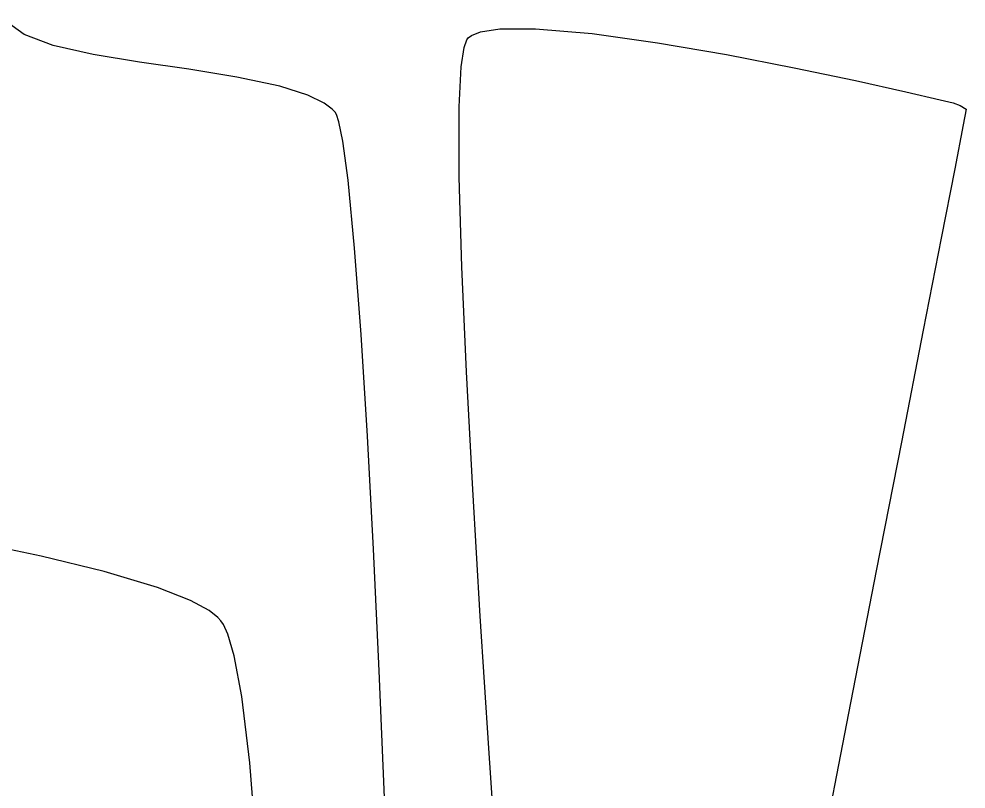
# Model space of a CAD drawing. Header units: metres. Extents: x 708868 to 711043, y 5411316 to 5413138.
# Drawn here: x 710190.5 to 710213.23, y 5412060.01 to 5412078.5 of the extents above; entities that cross this region are included whole.
import ezdxf

# ---------------------------------------------------------------- set-up
doc = ezdxf.new("R2010")
doc.units = ezdxf.units.M
for name, color, linetype in [('Rionegro 2010_Contours', 7, 'Continuous'), ('Rionegro 2014_Contours', 7, 'Continuous'), ('Rionegro 2018_Contours', 7, 'Continuous')]:
    doc.layers.add(name, color=color, linetype=linetype)

msp = doc.modelspace()

# ---------------------------------------------------------------- linework, layer by layer
at = {"layer": 'Rionegro 2010_Contours'}
for points in [[(710201.991, 5412057.786, 239), (710201.777, 5412061, 239), (710201.574, 5412064.167, 239), (710201.391, 5412067.204, 239), (710201.24, 5412070.027, 239), (710201.129, 5412072.555, 239), (710201.068, 5412074.703, 239), (710201.067, 5412076.39, 239), (710201.115, 5412077.352, 239), (710201.184, 5412077.819, 239), (710201.247, 5412078, 239), (710201.283, 5412078.049, 239), (710201.359, 5412078.104, 239), (710201.575, 5412078.19, 239), (710202.045, 5412078.263, 239), (710202.902, 5412078.268, 239), (710204.261, 5412078.152, 239), (710205.826, 5412077.932, 239), (710207.481, 5412077.647, 239), (710209.105, 5412077.331, 239), (710210.58, 5412077.021, 239), (710211.787, 5412076.753, 239), (710212.607, 5412076.563, 239), (710212.921, 5412076.487, 239), (710213.093, 5412076.423, 239), (710213.232, 5412076.336, 239), (710213.163, 5412075.963, 239), (710212.959, 5412074.907, 239), (710212.634, 5412073.239, 239), (710212.203, 5412071.028, 239), (710211.679, 5412068.344, 239), (710211.078, 5412065.257, 239), (710210.413, 5412061.837, 239), (710209.699, 5412058.155, 239)], [(710196.195, 5412058.709, 241), (710196.04, 5412060.645, 241), (710195.849, 5412062.24, 241), (710195.669, 5412063.21, 241), (710195.517, 5412063.73, 241), (710195.407, 5412063.967, 241), (710195.35, 5412064.051, 241), (710195.272, 5412064.134, 241), (710195.063, 5412064.299, 241), (710194.623, 5412064.541, 241), (710193.827, 5412064.857, 241), (710192.551, 5412065.239, 241), (710191.035, 5412065.607, 241), (710189.358, 5412065.96, 241)]]:
    msp.add_polyline3d(points, dxfattribs=at)
at = {"layer": 'Rionegro 2014_Contours'}
for points in [[(710199.277, 5412059.813, 240), (710199.148, 5412062.852, 240), (710199.01, 5412065.77, 240), (710198.864, 5412068.487, 240), (710198.713, 5412070.923, 240), (710198.557, 5412072.998, 240), (710198.4, 5412074.633, 240), (710198.275, 5412075.57, 240), (710198.181, 5412076.029, 240), (710198.119, 5412076.21, 240), (710198.089, 5412076.261, 240), (710198.016, 5412076.339, 240), (710197.825, 5412076.483, 240), (710197.437, 5412076.674, 240), (710196.761, 5412076.888, 240), (710195.729, 5412077.108, 240), (710194.576, 5412077.294, 240), (710193.396, 5412077.467, 240), (710192.282, 5412077.649, 240), (710191.327, 5412077.862, 240), (710190.626, 5412078.126, 240), (710190.11, 5412078.502, 240)], [(710201.991, 5412057.786, 239), (710201.777, 5412061, 239), (710201.574, 5412064.167, 239), (710201.391, 5412067.204, 239), (710201.24, 5412070.027, 239), (710201.129, 5412072.555, 239), (710201.068, 5412074.703, 239), (710201.067, 5412076.39, 239), (710201.115, 5412077.352, 239), (710201.184, 5412077.819, 239), (710201.247, 5412078, 239), (710201.283, 5412078.049, 239), (710201.359, 5412078.104, 239), (710201.575, 5412078.19, 239), (710202.045, 5412078.263, 239), (710202.902, 5412078.268, 239), (710204.261, 5412078.152, 239), (710205.826, 5412077.932, 239), (710207.481, 5412077.647, 239), (710209.105, 5412077.331, 239), (710210.58, 5412077.021, 239), (710211.787, 5412076.753, 239), (710212.607, 5412076.563, 239), (710212.921, 5412076.487, 239), (710213.093, 5412076.423, 239), (710213.232, 5412076.336, 239), (710213.163, 5412075.963, 239), (710212.959, 5412074.907, 239), (710212.634, 5412073.239, 239), (710212.203, 5412071.028, 239), (710211.679, 5412068.344, 239), (710211.078, 5412065.257, 239), (710210.413, 5412061.837, 239), (710209.699, 5412058.155, 239)], [(710196.195, 5412058.709, 241), (710196.04, 5412060.645, 241), (710195.849, 5412062.24, 241), (710195.669, 5412063.21, 241), (710195.517, 5412063.73, 241), (710195.407, 5412063.967, 241), (710195.35, 5412064.051, 241), (710195.272, 5412064.134, 241), (710195.063, 5412064.299, 241), (710194.623, 5412064.541, 241), (710193.827, 5412064.857, 241), (710192.551, 5412065.239, 241), (710191.035, 5412065.607, 241), (710189.358, 5412065.96, 241)]]:
    msp.add_polyline3d(points, dxfattribs=at)
at = {"layer": 'Rionegro 2018_Contours'}
for points in [[(710199.277, 5412059.813, 240), (710199.148, 5412062.852, 240), (710199.01, 5412065.77, 240), (710198.864, 5412068.487, 240), (710198.713, 5412070.923, 240), (710198.557, 5412072.998, 240), (710198.4, 5412074.633, 240), (710198.275, 5412075.57, 240), (710198.181, 5412076.029, 240), (710198.119, 5412076.21, 240), (710198.089, 5412076.261, 240), (710198.016, 5412076.339, 240), (710197.825, 5412076.483, 240), (710197.437, 5412076.674, 240), (710196.761, 5412076.888, 240), (710195.729, 5412077.108, 240), (710194.576, 5412077.294, 240), (710193.396, 5412077.467, 240), (710192.282, 5412077.649, 240), (710191.327, 5412077.862, 240), (710190.626, 5412078.126, 240), (710190.11, 5412078.502, 240)], [(710201.991, 5412057.786, 239), (710201.777, 5412061, 239), (710201.574, 5412064.167, 239), (710201.391, 5412067.204, 239), (710201.24, 5412070.027, 239), (710201.129, 5412072.555, 239), (710201.068, 5412074.703, 239), (710201.067, 5412076.39, 239), (710201.115, 5412077.352, 239), (710201.184, 5412077.819, 239), (710201.247, 5412078, 239), (710201.283, 5412078.049, 239), (710201.359, 5412078.104, 239), (710201.575, 5412078.19, 239), (710202.045, 5412078.263, 239), (710202.902, 5412078.268, 239), (710204.261, 5412078.152, 239), (710205.826, 5412077.932, 239), (710207.481, 5412077.647, 239), (710209.105, 5412077.331, 239), (710210.58, 5412077.021, 239), (710211.787, 5412076.753, 239), (710212.607, 5412076.563, 239), (710212.921, 5412076.487, 239), (710213.093, 5412076.423, 239), (710213.232, 5412076.336, 239), (710213.163, 5412075.963, 239), (710212.959, 5412074.907, 239), (710212.634, 5412073.239, 239), (710212.203, 5412071.028, 239), (710211.679, 5412068.344, 239), (710211.078, 5412065.257, 239), (710210.413, 5412061.837, 239), (710209.699, 5412058.155, 239)], [(710196.195, 5412058.709, 241), (710196.04, 5412060.645, 241), (710195.849, 5412062.24, 241), (710195.669, 5412063.21, 241), (710195.517, 5412063.73, 241), (710195.407, 5412063.967, 241), (710195.35, 5412064.051, 241), (710195.272, 5412064.134, 241), (710195.063, 5412064.299, 241), (710194.623, 5412064.541, 241), (710193.827, 5412064.857, 241), (710192.551, 5412065.239, 241), (710191.035, 5412065.607, 241), (710189.358, 5412065.96, 241), (710187.596, 5412066.298, 241), (710179.485, 5412068.718, 241), (710173.079, 5412074.154, 241)]]:
    msp.add_polyline3d(points, dxfattribs=at)

doc.saveas('drawing.dxf')
